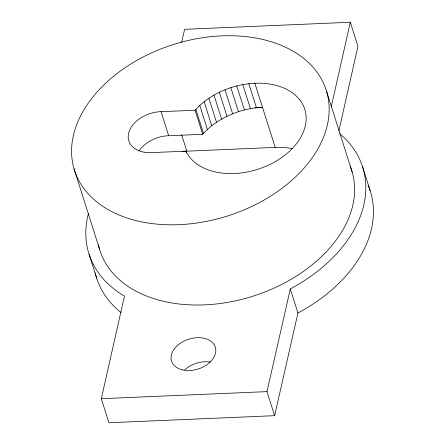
<?xml version="1.0" encoding="UTF-8"?>
<svg xmlns="http://www.w3.org/2000/svg" width="445" height="445" viewBox="0 0 445 445"><rect width="100%" height="100%" fill="white"/><g stroke="black" fill="none" stroke-linecap="round" stroke-linejoin="round"><path stroke-width="0.67" d="M368.154 185.331A143.568 97.728 -17.6 0 1 297.928 313.002L274.632 415.68L108.942 422.75L101.31 398.692L124.466 296.031L122.47 294.89A143.568 97.728 -17.6 0 1 88.427 213.528M331.275 106.678L350.315 22.25L184.625 29.32L181.56 42.831M338.906 130.735L357.947 46.308L350.315 22.25M274.632 415.68L267 391.622L290.296 288.939A143.568 97.728 -17.6 0 0 339.641 133.611M195.071 110.243C210.168 93.528 232.568 84.4 254.846 83.237A63.168 43.004 -17.6 0 1 305.292 125.879A63.168 43.004 -17.6 0 1 234.265 173.539C216.114 174.345 194.51 168.694 185.832 151.155L149.164 152.707A28.714 19.547 -17.6 0 1 128.616 133.155A28.714 19.547 -17.6 0 1 158.887 111.773L195.071 110.243L202.703 134.301L166.519 135.831A28.714 19.547 -17.6 0 0 139.101 150.822M202.703 134.301C217.8 117.591 240.2 108.458 262.478 107.301L254.885 107.623M182.166 151.489A63.168 43.004 -17.6 0 1 186.828 151.167L275.199 147.395A63.168 43.004 -17.6 0 1 292.387 148.613M101.31 398.692L267 391.622M362.536 166.669L370.168 190.733M326.719 91.82A132.082 89.912 -17.6 0 1 158.859 224.308A132.082 89.912 -17.6 0 1 115.533 74.699A132.082 89.912 -17.6 0 1 326.719 91.82L352.162 172.015M254.846 83.237L275.199 147.395M248.844 83.704L256.476 107.762M242.798 84.6L250.429 108.658M236.773 85.913L244.405 109.971M230.821 87.637L238.453 111.695M290.296 288.939L297.928 313.002M225.003 89.757L232.635 113.814M219.368 92.243L227 116.306M213.978 95.08L221.61 119.143M208.883 98.239L216.52 122.297M204.133 101.688L211.764 125.746M199.772 105.393L207.403 129.456M195.845 109.32L203.476 133.383M181.616 134.735L186.828 151.167M185.832 151.155L186.455 153.108M161.051 111.695L168.683 135.753M74.02 168.733L99.463 248.927M89.089 254.273L96.721 278.331M184.736 369.839A22.973 15.636 -17.6 0 1 210.34 362.074M121.09 312.601A143.568 97.728 -17.6 0 1 95.186 272.785M350.109 166.085A132.082 89.912 -17.6 0 1 252.148 296.442A132.082 89.912 -17.6 0 1 98.389 244.667M182.806 369.962A22.973 15.636 -17.6 0 0 215.803 349.987A22.973 15.636 -17.6 0 0 181.632 342.394A22.973 15.636 -17.6 0 0 182.806 369.962"/></g></svg>
